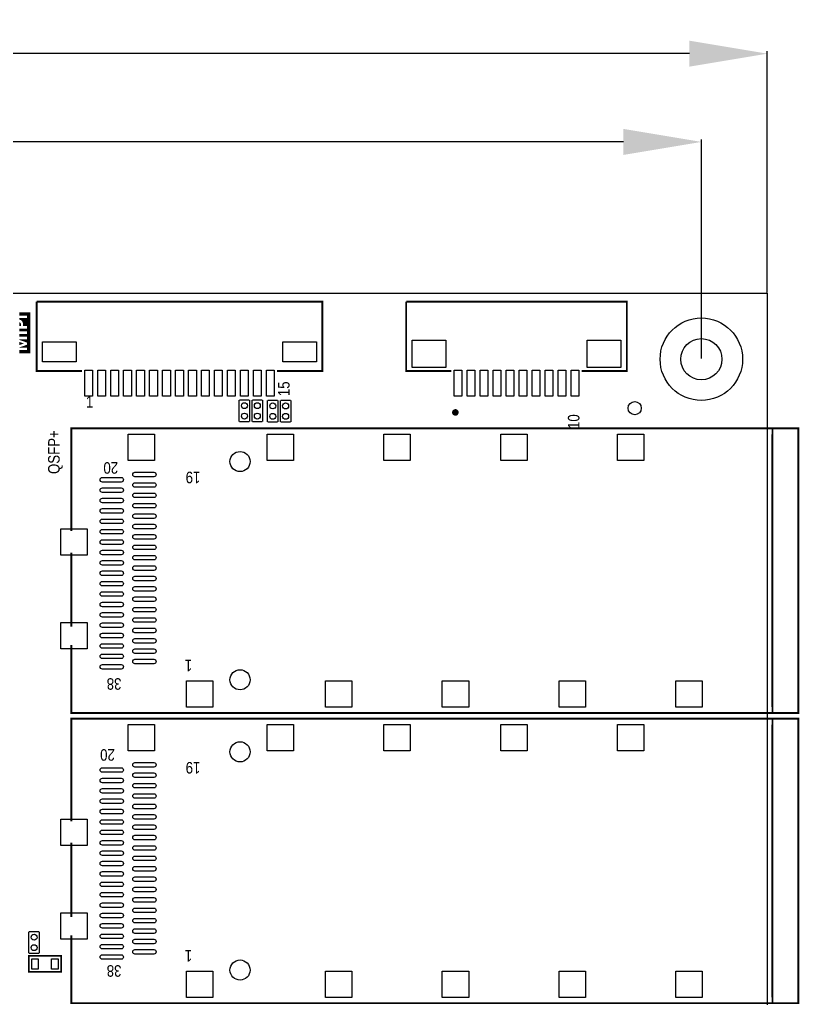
# Model space of a CAD drawing. Extents: x 4 to 274, y -3 to 190.
# Drawn here: x 213.9 to 274, y 114.4 to 189.8 of the extents above; entities that cross this region are included whole.
import ezdxf

# ---------------------------------------------------------------- set-up
doc = ezdxf.new("R2010")
doc.units = 0
doc.header["$MEASUREMENT"] = 0
doc.layers.get('0').update_dxf_attribs({"linetype": 'CONTINUOUS'})
doc.layers.get('Defpoints').update_dxf_attribs({"linetype": 'CONTINUOUS'})
for name, color, linetype in [('BG_OUTLINE', 7, 'CONTINUOUS'), ('BG_SILKSCREEN_TOP', 231, 'CONTINUOUS'), ('MA_PEN3', 231, 'CONTINUOUS'), ('PG_SILKSCREEN_TOP', 130, 'CONTINUOUS'), ('PIN_TOP', 140, 'CONTINUOUS')]:
    doc.layers.add(name, color=color, linetype=linetype)
doc.dimstyles.get("Standard").update_dxf_attribs({"dimtxt": 0.18, "dimasz": 0.18, "dimexe": 0.18, "dimexo": 0.0625, "dimgap": 0.09, "dimtad": 0, "dimtih": 1, "dimtoh": 1, "dimdec": 4, "dimzin": 0, "dimdsep": 46, "dimtxsty": 'STANDARD', "dimcen": 0.09, "dimadec": 0, "dimazin": 0, "dimtfac": 1, "dimtdec": 4, "dimtofl": 0, "dimtmove": 0, "dimatfit": 3, "dimfxl": 1, "dimtolj": 1, "dimtzin": 0, "dimarcsym": 0})

# ---------------------------------------------------------------- blocks, each defined once
blk = doc.blocks.new('*D10')
at = {"color": 0, "linetype": 'Continuous', "lineweight": -2, "transparency": 16777216}
for p, q in [((26.594, 163.689), (26.594, 180.539)), ((32.594, 180.359), (134.417, 180.359)), ((260.421, 180.359), (158.597, 180.359)), ((266.421, 163.689), (266.421, 180.539))]:
    blk.add_line(p, q, dxfattribs=at)
at = {"color": 0, "linetype": 'Continuous', "transparency": 16777216}
for points in [[(32.594, 181.359), (32.594, 179.359), (26.594, 180.359)], [(260.421, 181.359), (260.421, 179.359), (266.421, 180.359)]]:
    blk.add_solid(points, dxfattribs=at)
at = {"layer": 'Defpoints', "color": 0, "linetype": 'Continuous', "transparency": 16777216}
for p in [(266.421, 180.359), (26.594, 163.627), (266.421, 163.627)]:
    blk.add_point(p, dxfattribs=at)
at = {"color": 0, "linetype": 'Continuous', "transparency": 16777216, "insert": (146.507, 180.359), "char_height": 4, "attachment_point": 5}
blk.add_mtext('\\A1;239.8mm', dxfattribs=at)
blk = doc.blocks.new('*D11')
at = {"color": 0, "linetype": 'Continuous', "lineweight": -2, "transparency": 16777216}
for p, q in [((21.514, 168.769), (21.514, 187.334)), ((27.514, 187.154), (135.084, 187.154)), ((265.501, 187.154), (157.931, 187.154)), ((271.501, 168.769), (271.501, 187.334))]:
    blk.add_line(p, q, dxfattribs=at)
at = {"color": 0, "linetype": 'Continuous', "transparency": 16777216}
for points in [[(27.514, 188.154), (27.514, 186.154), (21.514, 187.154)], [(265.501, 188.154), (265.501, 186.154), (271.501, 187.154)]]:
    blk.add_solid(points, dxfattribs=at)
at = {"layer": 'Defpoints', "color": 0, "linetype": 'Continuous', "transparency": 16777216}
for p in [(271.501, 187.154), (21.514, 168.707), (271.501, 168.707)]:
    blk.add_point(p, dxfattribs=at)
at = {"color": 0, "linetype": 'Continuous', "transparency": 16777216, "insert": (146.507, 187.154), "char_height": 4, "attachment_point": 5}
blk.add_mtext('\\A1;250.0mm', dxfattribs=at)

msp = doc.modelspace()

# ---------------------------------------------------------------- linework, layer by layer
at = {"linetype": 'Continuous'}
msp.add_circle((266.4206, 163.6268), 1.5875, dxfattribs=at)
at = {"layer": 'BG_OUTLINE'}
msp.add_lwpolyline([(21.5138, -1.27), (21.5138, 168.7068), (271.5006, 168.7068), (271.5006, -1.27)], close=True, dxfattribs=at)
at = {"layer": 'MA_PEN3', "const_width": 0.0254}
for points in [[(213.8807, 166.992808), (213.8807, 167.246808)], [(213.8807, 166.662608), (213.8807, 166.789608)], [(213.9061, 166.992808), (213.9061, 167.246808)], [(213.9061, 166.662608), (213.9061, 166.789608)], [(213.9315, 166.992808), (213.9315, 167.246808)], [(213.9315, 166.637208), (213.9315, 166.789608)], [(213.9569, 166.992808), (213.9569, 167.246808)], [(213.9569, 166.637208), (213.9569, 166.789608)], [(213.9823, 166.992808), (213.9823, 167.246808)], [(213.9823, 166.637208), (213.9823, 166.789608)], [(214.0077, 166.992808), (214.0077, 167.246808)], [(214.0077, 166.611808), (214.0077, 166.789608)], [(214.0331, 166.992808), (214.0331, 167.246808)], [(214.0331, 166.586408), (214.0331, 166.789608)], [(214.0585, 166.992808), (214.0585, 167.246808)], [(214.0585, 166.561008), (214.0585, 166.789608)], [(214.0839, 166.992808), (214.0839, 167.246808)], [(214.0839, 166.535608), (214.0839, 166.789608)], [(214.1093, 166.992808), (214.1093, 167.246808)], [(214.1093, 166.484808), (214.1093, 166.789608)], [(214.1347, 166.992808), (214.1347, 167.246808)], [(214.1347, 166.408608), (214.1347, 166.789608)], [(214.1601, 166.992808), (214.1601, 167.246808)], [(214.1601, 166.180008), (214.1601, 166.789608)], [(214.1855, 166.992808), (214.1855, 167.246808)], [(214.1855, 166.180008), (214.1855, 166.789608)], [(214.2109, 166.992808), (214.2109, 167.246808)], [(214.2109, 166.180008), (214.2109, 166.789608)], [(214.2363, 166.992808), (214.2363, 167.246808)], [(214.2363, 166.180008), (214.2363, 166.789608)], [(214.2617, 166.992808), (214.2617, 167.246808)], [(214.2617, 166.180008), (214.2617, 166.789608)], [(214.2871, 166.992808), (214.2871, 167.246808)], [(214.2871, 166.180008), (214.2871, 166.789608)], [(214.3125, 166.992808), (214.3125, 167.246808)], [(214.3125, 166.180008), (214.3125, 166.789608)], [(214.3379, 166.992808), (214.3379, 167.246808)], [(214.3379, 166.180008), (214.3379, 166.789608)], [(214.3633, 166.992808), (214.3633, 167.246808)], [(214.3633, 166.180008), (214.3633, 166.789608)], [(214.3887, 166.992808), (214.3887, 167.246808)], [(214.3887, 166.180008), (214.3887, 166.789608)], [(214.4141, 166.992808), (214.4141, 167.246808)], [(214.4141, 166.180008), (214.4141, 166.789608)], [(214.4395, 166.992808), (214.4395, 167.246808)], [(214.4395, 166.180008), (214.4395, 166.789608)], [(214.4649, 166.992808), (214.4649, 167.246808)], [(214.4649, 166.180008), (214.4649, 166.789608)], [(214.4903, 164.071808), (214.4903, 167.246808)], [(214.5157, 164.071808), (214.5157, 167.246808)], [(214.5411, 164.071808), (214.5411, 167.246808)], [(214.5665, 164.071808), (214.5665, 167.246808)], [(214.5919, 164.071808), (214.5919, 167.246808)], [(214.6173, 164.071808), (214.6173, 167.246808)], [(214.6427, 164.071808), (214.6427, 167.246808)], [(214.6681, 164.071808), (214.6681, 167.246808)], [(214.6935, 164.071808), (214.6935, 167.246808)], [(214.7189, 164.071808), (214.7189, 167.246808)], [(213.8807, 166.180008), (213.8807, 166.459408)], [(213.8807, 165.773608), (213.8807, 165.976808)], [(213.9061, 166.180008), (213.9061, 166.459408)], [(213.9061, 165.773608), (213.9061, 165.976808)], [(213.9315, 166.180008), (213.9315, 166.434008)], [(213.9315, 165.773608), (213.9315, 165.976808)], [(213.9569, 166.180008), (213.9569, 166.408608)], [(213.9569, 165.773608), (213.9569, 165.976808)], [(213.9823, 166.180008), (213.9823, 166.357808)], [(213.9823, 165.773608), (213.9823, 165.976808)], [(214.0077, 165.773608), (214.0077, 165.976808)], [(214.0331, 165.773608), (214.0331, 165.976808)], [(214.0585, 165.773608), (214.0585, 165.976808)], [(214.0839, 165.773608), (214.0839, 165.976808)], [(214.1093, 165.773608), (214.1093, 165.976808)], [(214.1347, 165.773608), (214.1347, 165.976808)], [(214.1601, 165.773608), (214.1601, 165.976808)], [(214.1855, 165.773608), (214.1855, 165.976808)], [(214.2109, 165.773608), (214.2109, 165.976808)], [(214.2363, 165.773608), (214.2363, 165.976808)], [(214.2617, 165.773608), (214.2617, 165.976808)], [(214.2871, 165.773608), (214.2871, 165.976808)], [(214.3125, 165.773608), (214.3125, 165.976808)], [(214.3379, 165.773608), (214.3379, 165.976808)], [(214.3633, 165.773608), (214.3633, 165.976808)], [(214.3887, 165.773608), (214.3887, 165.976808)], [(214.4141, 165.773608), (214.4141, 165.976808)], [(214.4395, 165.773608), (214.4395, 165.976808)], [(214.4649, 165.773608), (214.4649, 165.976808)], [(213.8807, 165.367208), (213.8807, 165.570408)], [(213.8807, 165.113208), (213.8807, 165.164008)], [(213.9061, 165.367208), (213.9061, 165.570408)], [(213.9061, 165.113208), (213.9061, 165.164008)], [(213.9315, 165.367208), (213.9315, 165.570408)], [(213.9315, 165.087808), (213.9315, 165.164008)], [(213.9569, 165.367208), (213.9569, 165.570408)], [(213.9569, 165.087808), (213.9569, 165.164008)], [(213.9823, 165.367208), (213.9823, 165.570408)], [(213.9823, 165.087808), (213.9823, 165.164008)], [(214.0077, 165.367208), (214.0077, 165.570408)], [(214.0077, 165.062408), (214.0077, 165.164008)], [(214.0331, 165.367208), (214.0331, 165.570408)], [(214.0331, 165.062408), (214.0331, 165.164008)], [(214.0585, 165.367208), (214.0585, 165.570408)], [(214.0585, 165.062408), (214.0585, 165.164008)], [(214.0839, 165.367208), (214.0839, 165.570408)], [(214.0839, 165.037008), (214.0839, 165.164008)], [(214.1093, 165.367208), (214.1093, 165.570408)], [(214.1093, 165.037008), (214.1093, 165.164008)], [(214.1347, 165.367208), (214.1347, 165.570408)], [(214.1347, 165.037008), (214.1347, 165.164008)], [(214.1601, 165.367208), (214.1601, 165.570408)], [(214.1601, 165.011608), (214.1601, 165.164008)], [(214.1855, 165.367208), (214.1855, 165.570408)], [(214.1855, 165.011608), (214.1855, 165.164008)], [(214.2109, 165.367208), (214.2109, 165.570408)], [(214.2109, 165.011608), (214.2109, 165.164008)], [(214.2363, 165.367208), (214.2363, 165.570408)], [(214.2363, 164.986208), (214.2363, 165.164008)], [(214.2617, 165.367208), (214.2617, 165.570408)], [(214.2617, 164.986208), (214.2617, 165.164008)], [(214.2871, 165.367208), (214.2871, 165.570408)], [(214.2871, 164.986208), (214.2871, 165.164008)], [(214.3125, 165.367208), (214.3125, 165.570408)], [(214.3125, 164.960808), (214.3125, 165.164008)], [(214.3379, 165.367208), (214.3379, 165.570408)], [(214.3379, 164.960808), (214.3379, 165.164008)], [(214.3633, 165.367208), (214.3633, 165.570408)], [(214.3633, 164.960808), (214.3633, 165.164008)], [(214.3887, 165.367208), (214.3887, 165.570408)], [(214.3887, 164.935408), (214.3887, 165.164008)], [(214.4141, 165.367208), (214.4141, 165.570408)], [(214.4141, 164.935408), (214.4141, 165.164008)], [(214.4395, 165.367208), (214.4395, 165.570408)], [(214.4395, 164.935408), (214.4395, 165.164008)], [(214.4649, 165.367208), (214.4649, 165.570408)], [(214.4649, 164.910008), (214.4649, 165.164008)], [(213.8807, 164.732208), (213.8807, 164.960808)], [(213.8807, 164.503608), (213.8807, 164.554408)], [(213.8807, 164.071808), (213.8807, 164.325808)], [(213.9061, 164.732208), (213.9061, 164.960808)], [(213.9061, 164.503608), (213.9061, 164.554408)], [(213.9061, 164.071808), (213.9061, 164.325808)], [(213.9315, 164.757608), (213.9315, 164.935408)], [(213.9315, 164.503608), (213.9315, 164.579808)], [(213.9315, 164.071808), (213.9315, 164.325808)], [(213.9569, 164.757608), (213.9569, 164.935408)], [(213.9569, 164.503608), (213.9569, 164.579808)], [(213.9569, 164.071808), (213.9569, 164.325808)], [(213.9823, 164.757608), (213.9823, 164.935408)], [(213.9823, 164.503608), (213.9823, 164.579808)], [(213.9823, 164.071808), (213.9823, 164.325808)], [(214.0077, 164.783008), (214.0077, 164.910008)], [(214.0077, 164.503608), (214.0077, 164.605208)], [(214.0077, 164.071808), (214.0077, 164.325808)], [(214.0331, 164.783008), (214.0331, 164.910008)], [(214.0331, 164.503608), (214.0331, 164.605208)], [(214.0331, 164.071808), (214.0331, 164.325808)], [(214.0585, 164.783008), (214.0585, 164.910008)], [(214.0585, 164.503608), (214.0585, 164.605208)], [(214.0585, 164.071808), (214.0585, 164.325808)], [(214.0839, 164.808408), (214.0839, 164.884608)], [(214.0839, 164.503608), (214.0839, 164.630608)], [(214.0839, 164.071808), (214.0839, 164.325808)], [(214.1093, 164.808408), (214.1093, 164.884608)], [(214.1093, 164.503608), (214.1093, 164.630608)], [(214.1093, 164.071808), (214.1093, 164.325808)], [(214.1347, 164.808408), (214.1347, 164.859208)], [(214.1347, 164.503608), (214.1347, 164.630608)], [(214.1347, 164.071808), (214.1347, 164.325808)], [(214.1601, 164.833808), (214.1601, 164.859208)], [(214.1601, 164.503608), (214.1601, 164.656008)], [(214.1601, 164.071808), (214.1601, 164.325808)], [(214.1855, 164.833808), (214.1855, 164.859208)], [(214.1855, 164.503608), (214.1855, 164.656008)], [(214.1855, 164.071808), (214.1855, 164.325808)], [(214.2109, 164.833808), (214.2109, 164.859208)], [(214.2109, 164.503608), (214.2109, 164.656008)], [(214.2109, 164.071808), (214.2109, 164.325808)], [(214.2363, 164.503608), (214.2363, 164.681408)], [(214.2363, 164.071808), (214.2363, 164.325808)], [(214.2617, 164.503608), (214.2617, 164.681408)], [(214.2617, 164.071808), (214.2617, 164.325808)], [(214.2871, 164.503608), (214.2871, 164.681408)], [(214.2871, 164.071808), (214.2871, 164.325808)], [(214.3125, 164.503608), (214.3125, 164.706808)], [(214.3125, 164.071808), (214.3125, 164.325808)], [(214.3379, 164.503608), (214.3379, 164.706808)], [(214.3379, 164.071808), (214.3379, 164.325808)], [(214.3633, 164.503608), (214.3633, 164.706808)], [(214.3633, 164.071808), (214.3633, 164.325808)], [(214.3887, 164.503608), (214.3887, 164.732208)], [(214.3887, 164.071808), (214.3887, 164.325808)], [(214.4141, 164.503608), (214.4141, 164.732208)], [(214.4141, 164.071808), (214.4141, 164.325808)], [(214.4395, 164.503608), (214.4395, 164.732208)], [(214.4395, 164.071808), (214.4395, 164.325808)], [(214.4649, 164.503608), (214.4649, 164.757608)], [(214.4649, 164.071808), (214.4649, 164.325808)]]:
    msp.add_lwpolyline(points, dxfattribs=at)
at = {"layer": 'PG_SILKSCREEN_TOP'}
for points, const_width in [([(218.69654, 162.71113), (215.213438, 162.71113), (215.213438, 168.061132)], 0.1524), ([(215.213438, 168.061132), (237.213648, 168.061132), (237.213648, 162.71113), (233.730546, 162.71113)], 0.1524), ([(243.67871, 168.061132), (260.67893, 168.061132), (260.67893, 162.71113), (257.195828, 162.71113)], 0.1524), ([(247.161812, 162.71113), (243.67871, 162.71113), (243.67871, 168.061132)], 0.1524), ([(230.811324, 158.810198), (230.811324, 160.486598)], 0.1016), ([(230.836724, 160.486598), (231.598724, 160.486598)], 0.1016), ([(231.624124, 160.486598), (231.624124, 158.810198)], 0.1016), ([(231.80294, 158.810198), (231.80294, 160.486598)], 0.1016), ([(231.82834, 160.486598), (232.59034, 160.486598)], 0.1016), ([(232.61574, 160.486598), (232.61574, 158.810198)], 0.1016), ([(232.9942, 158.791148), (232.9942, 160.467548)], 0.1016), ([(233.0196, 160.467548), (233.7816, 160.467548)], 0.1016), ([(233.807, 160.467548), (233.807, 158.791148)], 0.1016), ([(233.985562, 158.790894), (233.985562, 160.467294)], 0.1016), ([(234.010962, 160.467294), (234.772962, 160.467294)], 0.1016), ([(234.798362, 160.467294), (234.798362, 158.790894)], 0.1016), ([(231.598724, 158.810198), (230.836724, 158.810198)], 0.1016), ([(232.59034, 158.810198), (231.82834, 158.810198)], 0.1016), ([(233.7816, 158.791148), (233.0196, 158.791148)], 0.1016), ([(234.772962, 158.790894), (234.010962, 158.790894)], 0.1016), ([(217.889074, 143.027908), (217.889074, 148.742908)], 0.1524), ([(217.889074, 120.675908), (217.889074, 126.390908)], 0.1524), ([(214.6046, 117.8814), (214.6046, 119.5578)], 0.1016), ([(214.63, 119.5578), (215.392, 119.5578)], 0.1016), ([(215.4174, 119.5578), (215.4174, 117.8814)], 0.1016), ([(217.0938, 117.6782), (214.6046, 117.6782), (214.6046, 116.459), (217.0938, 116.459), (217.0938, 117.6782)], 0.127), ([(215.392, 117.8814), (214.63, 117.8814)], 0.1016)]:
    msp.add_lwpolyline(points, dxfattribs=dict(at, const_width=const_width))
at = {"layer": 'PG_SILKSCREEN_TOP', "const_width": 0.254}
msp.add_lwpolyline([(247.59539, 159.530034, 0.999992), (247.341644, 159.530288, 1.000008), (247.59539, 159.530034)], format="xyb", dxfattribs=at)
at = {"layer": 'PG_SILKSCREEN_TOP'}
for points in [[(217.889074, 141.630908, 0.1524, 0.1524, 0), (217.889074, 136.845802, 0.150114, 0.150114, 0), (217.889074, 136.395714, 0.1524, 0.1524, 0), (273.900646, 136.395714, 0.150114, 0.150114, 0), (273.900646, 136.845802, 0.1524, 0.1524, 0), (273.900646, 157.846014, 0.150114, 0.150114, 0), (273.900646, 158.296102, 0.1524, 0.1524, 0), (217.889074, 158.296102, 0.150114, 0.150114, 0), (217.889074, 157.846014, 0.1524, 0.1524, 0), (217.889074, 150.393908, 0.1524, 0.1524, 0)], [(271.895062, 136.398508, 0.150114, 0.150114, 0), (271.90065, 136.404096, 0.150114, 0.150114, 0), (271.90065, 136.845802, 0.1524, 0.1524, 0), (271.90065, 157.846014, 0.150114, 0.150114, 0), (271.90065, 158.28772, 0.150114, 0.150114, 0), (271.895062, 158.293308, 0.150114, 0.150114, 0)], [(217.889074, 119.278908, 0.1524, 0.1524, 0), (217.889074, 114.493802, 0.150114, 0.150114, 0), (217.889074, 114.043714, 0.1524, 0.1524, 0), (273.900646, 114.043714, 0.150114, 0.150114, 0), (273.900646, 114.493802, 0.1524, 0.1524, 0), (273.900646, 135.494014, 0.150114, 0.150114, 0), (273.900646, 135.944102, 0.1524, 0.1524, 0), (217.889074, 135.944102, 0.150114, 0.150114, 0), (217.889074, 135.494014, 0.1524, 0.1524, 0), (217.889074, 128.041908, 0.1524, 0.1524, 0)], [(271.895062, 114.046508, 0.150114, 0.150114, 0), (271.90065, 114.052096, 0.150114, 0.150114, 0), (271.90065, 114.493802, 0.1524, 0.1524, 0), (271.90065, 135.494014, 0.150114, 0.150114, 0), (271.90065, 135.93572, 0.150114, 0.150114, 0), (271.895062, 135.941308, 0.150114, 0.150114, 0)]]:
    msp.add_lwpolyline(points, format="xyseb", dxfattribs=at)
at = {"layer": 'PIN_TOP'}
for points in [[(246.728742, 165.081204), (246.728742, 162.981132), (244.128798, 162.981132), (244.128798, 165.081204)], [(260.228842, 165.081204), (260.228842, 162.981132), (257.628898, 162.981132), (257.628898, 165.081204)], [(215.663526, 163.430204), (215.663526, 164.954204), (218.26347, 164.954204), (218.26347, 163.430204)], [(234.163616, 163.430204), (234.163616, 164.954204), (236.76356, 164.954204), (236.76356, 163.430204)], [(218.913456, 160.781238), (218.913456, 162.781234), (219.513404, 162.781234), (219.513404, 160.781238)], [(219.913454, 160.781238), (219.913454, 162.781234), (220.513402, 162.781234), (220.513402, 160.781238)], [(220.913452, 160.781238), (220.913452, 162.781234), (221.5134, 162.781234), (221.5134, 160.781238)], [(221.91345, 160.781238), (221.91345, 162.781234), (222.513398, 162.781234), (222.513398, 160.781238)], [(222.913448, 160.781238), (222.913448, 162.781234), (223.513396, 162.781234), (223.513396, 160.781238)], [(223.913446, 160.781238), (223.913446, 162.781234), (224.513394, 162.781234), (224.513394, 160.781238)], [(224.913444, 160.781238), (224.913444, 162.781234), (225.513392, 162.781234), (225.513392, 160.781238)], [(225.913442, 160.781238), (225.913442, 162.781234), (226.51339, 162.781234), (226.51339, 160.781238)], [(226.91344, 160.781238), (226.91344, 162.781234), (227.513388, 162.781234), (227.513388, 160.781238)], [(227.913692, 160.781238), (227.913692, 162.781234), (228.51364, 162.781234), (228.51364, 160.781238)], [(228.91369, 160.781238), (228.91369, 162.781234), (229.513638, 162.781234), (229.513638, 160.781238)], [(229.913688, 160.781238), (229.913688, 162.781234), (230.513636, 162.781234), (230.513636, 160.781238)], [(230.913686, 160.781238), (230.913686, 162.781234), (231.513634, 162.781234), (231.513634, 160.781238)], [(231.913684, 160.781238), (231.913684, 162.781234), (232.513632, 162.781234), (232.513632, 160.781238)], [(232.913682, 160.781238), (232.913682, 162.781234), (233.51363, 162.781234), (233.51363, 160.781238)], [(247.378728, 160.781238), (247.378728, 162.781234), (247.978676, 162.781234), (247.978676, 160.781238)], [(248.378726, 160.781238), (248.378726, 162.781234), (248.978674, 162.781234), (248.978674, 160.781238)], [(249.378724, 160.781238), (249.378724, 162.781234), (249.978672, 162.781234), (249.978672, 160.781238)], [(250.378722, 160.781238), (250.378722, 162.781234), (250.97867, 162.781234), (250.97867, 160.781238)], [(251.37872, 160.781238), (251.37872, 162.781234), (251.978668, 162.781234), (251.978668, 160.781238)], [(252.378718, 160.781238), (252.378718, 162.781234), (252.978666, 162.781234), (252.978666, 160.781238)], [(253.378716, 160.781238), (253.378716, 162.781234), (253.978664, 162.781234), (253.978664, 160.781238)], [(254.378714, 160.781238), (254.378714, 162.781234), (254.978662, 162.781234), (254.978662, 160.781238)], [(255.378712, 160.781238), (255.378712, 162.781234), (255.97866, 162.781234), (255.97866, 160.781238)], [(256.378964, 160.781238), (256.378964, 162.781234), (256.978912, 162.781234), (256.978912, 160.781238)], [(224.294954, 157.862016), (224.294954, 155.830016), (222.262954, 155.830016), (222.262954, 157.862016)], [(234.994958, 157.862016), (234.994958, 155.830016), (232.962958, 155.830016), (232.962958, 157.862016)], [(243.99494, 157.862016), (243.99494, 155.830016), (241.96294, 155.830016), (241.96294, 157.862016)], [(252.995176, 157.862016), (252.995176, 155.830016), (250.963176, 155.830016), (250.963176, 157.862016)], [(261.995158, 157.862016), (261.995158, 155.830016), (259.963158, 155.830016), (259.963158, 157.862016)], [(219.104972, 150.561802), (219.104972, 148.529802), (217.072972, 148.529802), (217.072972, 150.561802)], [(219.104972, 143.361918), (219.104972, 141.329918), (217.072972, 141.329918), (217.072972, 143.361918)], [(228.795072, 138.8618), (228.795072, 136.8298), (226.763072, 136.8298), (226.763072, 138.8618)], [(239.495076, 138.8618), (239.495076, 136.8298), (237.463076, 136.8298), (237.463076, 138.8618)], [(248.495058, 138.8618), (248.495058, 136.8298), (246.463058, 136.8298), (246.463058, 138.8618)], [(257.49504, 138.8618), (257.49504, 136.8298), (255.46304, 136.8298), (255.46304, 138.8618)], [(266.495022, 138.8618), (266.495022, 136.8298), (264.463022, 136.8298), (264.463022, 138.8618)], [(224.294954, 135.510016), (224.294954, 133.478016), (222.262954, 133.478016), (222.262954, 135.510016)], [(234.994958, 135.510016), (234.994958, 133.478016), (232.962958, 133.478016), (232.962958, 135.510016)], [(243.99494, 135.510016), (243.99494, 133.478016), (241.96294, 133.478016), (241.96294, 135.510016)], [(252.995176, 135.510016), (252.995176, 133.478016), (250.963176, 133.478016), (250.963176, 135.510016)], [(261.995158, 135.510016), (261.995158, 133.478016), (259.963158, 133.478016), (259.963158, 135.510016)], [(219.104972, 128.209802), (219.104972, 126.177802), (217.072972, 126.177802), (217.072972, 128.209802)], [(219.104972, 121.009918), (219.104972, 118.977918), (217.072972, 118.977918), (217.072972, 121.009918)], [(214.83701, 116.66855), (214.83701, 117.46865), (215.337136, 117.46865), (215.337136, 116.66855)], [(216.36101, 116.66855), (216.36101, 117.46865), (216.861136, 117.46865), (216.861136, 116.66855)], [(228.795072, 116.5098), (228.795072, 114.4778), (226.763072, 114.4778), (226.763072, 116.5098)], [(239.495076, 116.5098), (239.495076, 114.4778), (237.463076, 114.4778), (237.463076, 116.5098)], [(248.495058, 116.5098), (248.495058, 114.4778), (246.463058, 114.4778), (246.463058, 116.5098)], [(257.49504, 116.5098), (257.49504, 114.4778), (255.46304, 114.4778), (255.46304, 116.5098)], [(266.495022, 116.5098), (266.495022, 114.4778), (264.463022, 114.4778), (264.463022, 116.5098)]]:
    msp.add_lwpolyline(points, close=True, dxfattribs=at)
for points in [[(220.274007, 154.5209), (221.724093, 154.5209, -1), (221.724093, 154.170888), (220.274007, 154.170888, -1)], [(222.784035, 154.92095), (224.234121, 154.92095, -1), (224.234121, 154.570938), (222.784035, 154.570938, -1)], [(222.784035, 154.12085), (224.234121, 154.12085, -1), (224.234121, 153.770838), (222.784035, 153.770838, -1)], [(220.274007, 153.7208), (221.724093, 153.7208, -1), (221.724093, 153.370788), (220.274007, 153.370788, -1)], [(222.784035, 153.321004), (224.234121, 153.321004, -1), (224.234121, 152.970992), (222.784035, 152.970992, -1)], [(220.274007, 152.920954), (221.724093, 152.920954, -1), (221.724093, 152.570942), (220.274007, 152.570942, -1)], [(222.784035, 152.520904), (224.234121, 152.520904, -1), (224.234121, 152.170892), (222.784035, 152.170892, -1)], [(220.274007, 152.120854), (221.724093, 152.120854, -1), (221.724093, 151.770842), (220.274007, 151.770842, -1)], [(222.784035, 151.720804), (224.234121, 151.720804, -1), (224.234121, 151.370792), (222.784035, 151.370792, -1)], [(220.274007, 151.321008), (221.724093, 151.321008, -1), (221.724093, 150.970996), (220.274007, 150.970996, -1)], [(222.784035, 150.920958), (224.234121, 150.920958, -1), (224.234121, 150.570946), (222.784035, 150.570946, -1)], [(220.274007, 150.520908), (221.724093, 150.520908, -1), (221.724093, 150.170896), (220.274007, 150.170896, -1)], [(222.784035, 150.120858), (224.234121, 150.120858, -1), (224.234121, 149.770846), (222.784035, 149.770846, -1)], [(220.274007, 149.720808), (221.724093, 149.720808, -1), (221.724093, 149.370796), (220.274007, 149.370796, -1)], [(222.784035, 149.321012), (224.234121, 149.321012, -1), (224.234121, 148.971), (222.784035, 148.971, -1)], [(220.274007, 148.920962), (221.724093, 148.920962, -1), (221.724093, 148.57095), (220.274007, 148.57095, -1)], [(222.784035, 148.520912), (224.234121, 148.520912, -1), (224.234121, 148.1709), (222.784035, 148.1709, -1)], [(220.274007, 148.120862), (221.724093, 148.120862, -1), (221.724093, 147.77085), (220.274007, 147.77085, -1)], [(220.274007, 147.321016), (221.724093, 147.321016, -1), (221.724093, 146.971004), (220.274007, 146.971004, -1)], [(222.784035, 147.720812), (224.234121, 147.720812, -1), (224.234121, 147.3708), (222.784035, 147.3708, -1)], [(220.274007, 146.520916), (221.724093, 146.520916, -1), (221.724093, 146.170904), (220.274007, 146.170904, -1)], [(222.784035, 146.920966), (224.234121, 146.920966, -1), (224.234121, 146.570954), (222.784035, 146.570954, -1)], [(220.274007, 145.720816), (221.724093, 145.720816, -1), (221.724093, 145.370804), (220.274007, 145.370804, -1)], [(222.784035, 146.120866), (224.234121, 146.120866, -1), (224.234121, 145.770854), (222.784035, 145.770854, -1)], [(220.274007, 144.92097), (221.724093, 144.92097, -1), (221.724093, 144.570958), (220.274007, 144.570958, -1)], [(222.784035, 145.32102), (224.234121, 145.32102, -1), (224.234121, 144.971008), (222.784035, 144.971008, -1)], [(220.274007, 144.12087), (221.724093, 144.12087, -1), (221.724093, 143.770858), (220.274007, 143.770858, -1)], [(222.784035, 144.52092), (224.234121, 144.52092, -1), (224.234121, 144.170908), (222.784035, 144.170908, -1)], [(220.274007, 143.321024), (221.724093, 143.321024, -1), (221.724093, 142.971012), (220.274007, 142.971012, -1)], [(222.784035, 143.72082), (224.234121, 143.72082, -1), (224.234121, 143.370808), (222.784035, 143.370808, -1)], [(220.274007, 142.520924), (221.724093, 142.520924, -1), (221.724093, 142.170912), (220.274007, 142.170912, -1)], [(222.784035, 142.920974), (224.234121, 142.920974, -1), (224.234121, 142.570962), (222.784035, 142.570962, -1)], [(220.274007, 141.720824), (221.724093, 141.720824, -1), (221.724093, 141.370812), (220.274007, 141.370812, -1)], [(222.784035, 142.120874), (224.234121, 142.120874, -1), (224.234121, 141.770862), (222.784035, 141.770862, -1)], [(222.784035, 141.321028), (224.234121, 141.321028, -1), (224.234121, 140.971016), (222.784035, 140.971016, -1)], [(220.274007, 140.920978), (221.724093, 140.920978, -1), (221.724093, 140.570966), (220.274007, 140.570966, -1)], [(222.784035, 140.520928), (224.234121, 140.520928, -1), (224.234121, 140.170916), (222.784035, 140.170916, -1)], [(220.274007, 140.120878), (221.724093, 140.120878, -1), (221.724093, 139.770866), (220.274007, 139.770866, -1)], [(220.274007, 132.1689), (221.724093, 132.1689, -1), (221.724093, 131.818888), (220.274007, 131.818888, -1)], [(222.784035, 132.56895), (224.234121, 132.56895, -1), (224.234121, 132.218938), (222.784035, 132.218938, -1)], [(220.274007, 131.3688), (221.724093, 131.3688, -1), (221.724093, 131.018788), (220.274007, 131.018788, -1)], [(222.784035, 131.76885), (224.234121, 131.76885, -1), (224.234121, 131.418838), (222.784035, 131.418838, -1)], [(220.274007, 130.568954), (221.724093, 130.568954, -1), (221.724093, 130.218942), (220.274007, 130.218942, -1)], [(222.784035, 130.969004), (224.234121, 130.969004, -1), (224.234121, 130.618992), (222.784035, 130.618992, -1)], [(220.274007, 129.768854), (221.724093, 129.768854, -1), (221.724093, 129.418842), (220.274007, 129.418842, -1)], [(222.784035, 130.168904), (224.234121, 130.168904, -1), (224.234121, 129.818892), (222.784035, 129.818892, -1)], [(220.274007, 128.969008), (221.724093, 128.969008, -1), (221.724093, 128.618996), (220.274007, 128.618996, -1)], [(222.784035, 129.368804), (224.234121, 129.368804, -1), (224.234121, 129.018792), (222.784035, 129.018792, -1)], [(220.274007, 128.168908), (221.724093, 128.168908, -1), (221.724093, 127.818896), (220.274007, 127.818896, -1)], [(222.784035, 128.568958), (224.234121, 128.568958, -1), (224.234121, 128.218946), (222.784035, 128.218946, -1)], [(222.784035, 127.768858), (224.234121, 127.768858, -1), (224.234121, 127.418846), (222.784035, 127.418846, -1)], [(220.274007, 127.368808), (221.724093, 127.368808, -1), (221.724093, 127.018796), (220.274007, 127.018796, -1)], [(222.784035, 126.969012), (224.234121, 126.969012, -1), (224.234121, 126.619), (222.784035, 126.619, -1)], [(220.274007, 126.568962), (221.724093, 126.568962, -1), (221.724093, 126.21895), (220.274007, 126.21895, -1)], [(222.784035, 126.168912), (224.234121, 126.168912, -1), (224.234121, 125.8189), (222.784035, 125.8189, -1)], [(220.274007, 125.768862), (221.724093, 125.768862, -1), (221.724093, 125.41885), (220.274007, 125.41885, -1)], [(222.784035, 125.368812), (224.234121, 125.368812, -1), (224.234121, 125.0188), (222.784035, 125.0188, -1)], [(220.274007, 124.969016), (221.724093, 124.969016, -1), (221.724093, 124.619004), (220.274007, 124.619004, -1)], [(222.784035, 124.568966), (224.234121, 124.568966, -1), (224.234121, 124.218954), (222.784035, 124.218954, -1)], [(220.274007, 124.168916), (221.724093, 124.168916, -1), (221.724093, 123.818904), (220.274007, 123.818904, -1)], [(222.784035, 123.768866), (224.234121, 123.768866, -1), (224.234121, 123.418854), (222.784035, 123.418854, -1)], [(220.274007, 123.368816), (221.724093, 123.368816, -1), (221.724093, 123.018804), (220.274007, 123.018804, -1)], [(222.784035, 122.96902), (224.234121, 122.96902, -1), (224.234121, 122.619008), (222.784035, 122.619008, -1)], [(220.274007, 122.56897), (221.724093, 122.56897, -1), (221.724093, 122.218958), (220.274007, 122.218958, -1)], [(222.784035, 122.16892), (224.234121, 122.16892, -1), (224.234121, 121.818908), (222.784035, 121.818908, -1)], [(220.274007, 121.76887), (221.724093, 121.76887, -1), (221.724093, 121.418858), (220.274007, 121.418858, -1)], [(222.784035, 121.36882), (224.234121, 121.36882, -1), (224.234121, 121.018808), (222.784035, 121.018808, -1)], [(220.274007, 120.969024), (221.724093, 120.969024, -1), (221.724093, 120.619012), (220.274007, 120.619012, -1)], [(220.274007, 120.168924), (221.724093, 120.168924, -1), (221.724093, 119.818912), (220.274007, 119.818912, -1)], [(222.784035, 120.568974), (224.234121, 120.568974, -1), (224.234121, 120.218962), (222.784035, 120.218962, -1)], [(220.274007, 119.368824), (221.724093, 119.368824, -1), (221.724093, 119.018812), (220.274007, 119.018812, -1)], [(222.784035, 119.768874), (224.234121, 119.768874, -1), (224.234121, 119.418862), (222.784035, 119.418862, -1)], [(220.274007, 118.568978), (221.724093, 118.568978, -1), (221.724093, 118.218966), (220.274007, 118.218966, -1)], [(222.784035, 118.969028), (224.234121, 118.969028, -1), (224.234121, 118.619016), (222.784035, 118.619016, -1)], [(220.274007, 117.768878), (221.724093, 117.768878, -1), (221.724093, 117.418866), (220.274007, 117.418866, -1)], [(222.784035, 118.168928), (224.234121, 118.168928, -1), (224.234121, 117.818916), (222.784035, 117.818916, -1)]]:
    msp.add_lwpolyline(points, format="xyb", close=True, dxfattribs=at)
for centre, radius in [((266.4206, 163.6268), 3.175), ((231.217724, 160.04921), 0.2286), ((232.20934, 160.04921), 0.2286), ((233.4006, 160.03016), 0.2286), ((234.391962, 160.029906), 0.2286), ((261.28472, 159.85998), 0.508), ((231.217724, 159.247586), 0.2286), ((232.20934, 159.247586), 0.2286), ((233.4006, 159.228536), 0.2286), ((234.391962, 159.228282), 0.2286), ((230.879142, 155.745942), 0.774954), ((230.879142, 138.945874), 0.774954), ((230.879142, 133.393942), 0.774954), ((215.011, 119.120412), 0.2286), ((215.011, 118.318788), 0.2286), ((230.879142, 116.593874), 0.774954)]:
    msp.add_circle(centre, radius, dxfattribs=at)

# ---------------------------------------------------------------- texts
at = {"layer": 'BG_SILKSCREEN_TOP', "width": 0.857143}
msp.add_text('QSFP+', height=0.889, rotation=90, dxfattribs=at).set_placement((216.98204, 154.7876))
at = {"layer": 'PG_SILKSCREEN_TOP', "width": 0.857143}
for s, rotation, p in [('15', 90, (234.696, 160.782)), ('10', 90, (257.029458, 158.253938)), ('20', 180, (221.488, 155.702)), ('19', 180, (227.826062, 154.965908)), ('1', 180, (227.191062, 140.487908)), ('38', 180, (221.742, 139.065)), ('20', 180, (221.234, 133.604)), ('19', 180, (227.826062, 132.613908)), ('1', 180, (227.191062, 118.135908)), ('38', 180, (221.742, 116.967))]:
    msp.add_text(s, height=0.889, rotation=rotation, dxfattribs=at).set_placement(p)
msp.add_text('1', height=0.889, dxfattribs=at).set_placement((219.00134, 159.900366))

# ---------------------------------------------------------------- dimensions: what is measured, and where the dimension line sits
at = {"linetype": 'Continuous'}
for base, p1, p2, picture, middle in [((271.5006, 187.153934), (21.5138, 168.7068), (271.5006, 168.7068), '*D11', (146.5072, 187.153934)), ((266.4206, 180.359483), (26.5938, 163.6268), (266.4206, 163.6268), '*D10', (146.5072, 180.359483))]:
    dim = msp.add_linear_dim(base=base, p1=p1, p2=p2, dimstyle='Standard', override={"dimtxt": 4, "dimasz": 6, "dimdec": 1, "dimpost": 'mm'}, dxfattribs=at)
    dim.commit()
    dim.dimension.update_dxf_attribs({"geometry": picture, "text_midpoint": middle})

doc.saveas('drawing.dxf')
